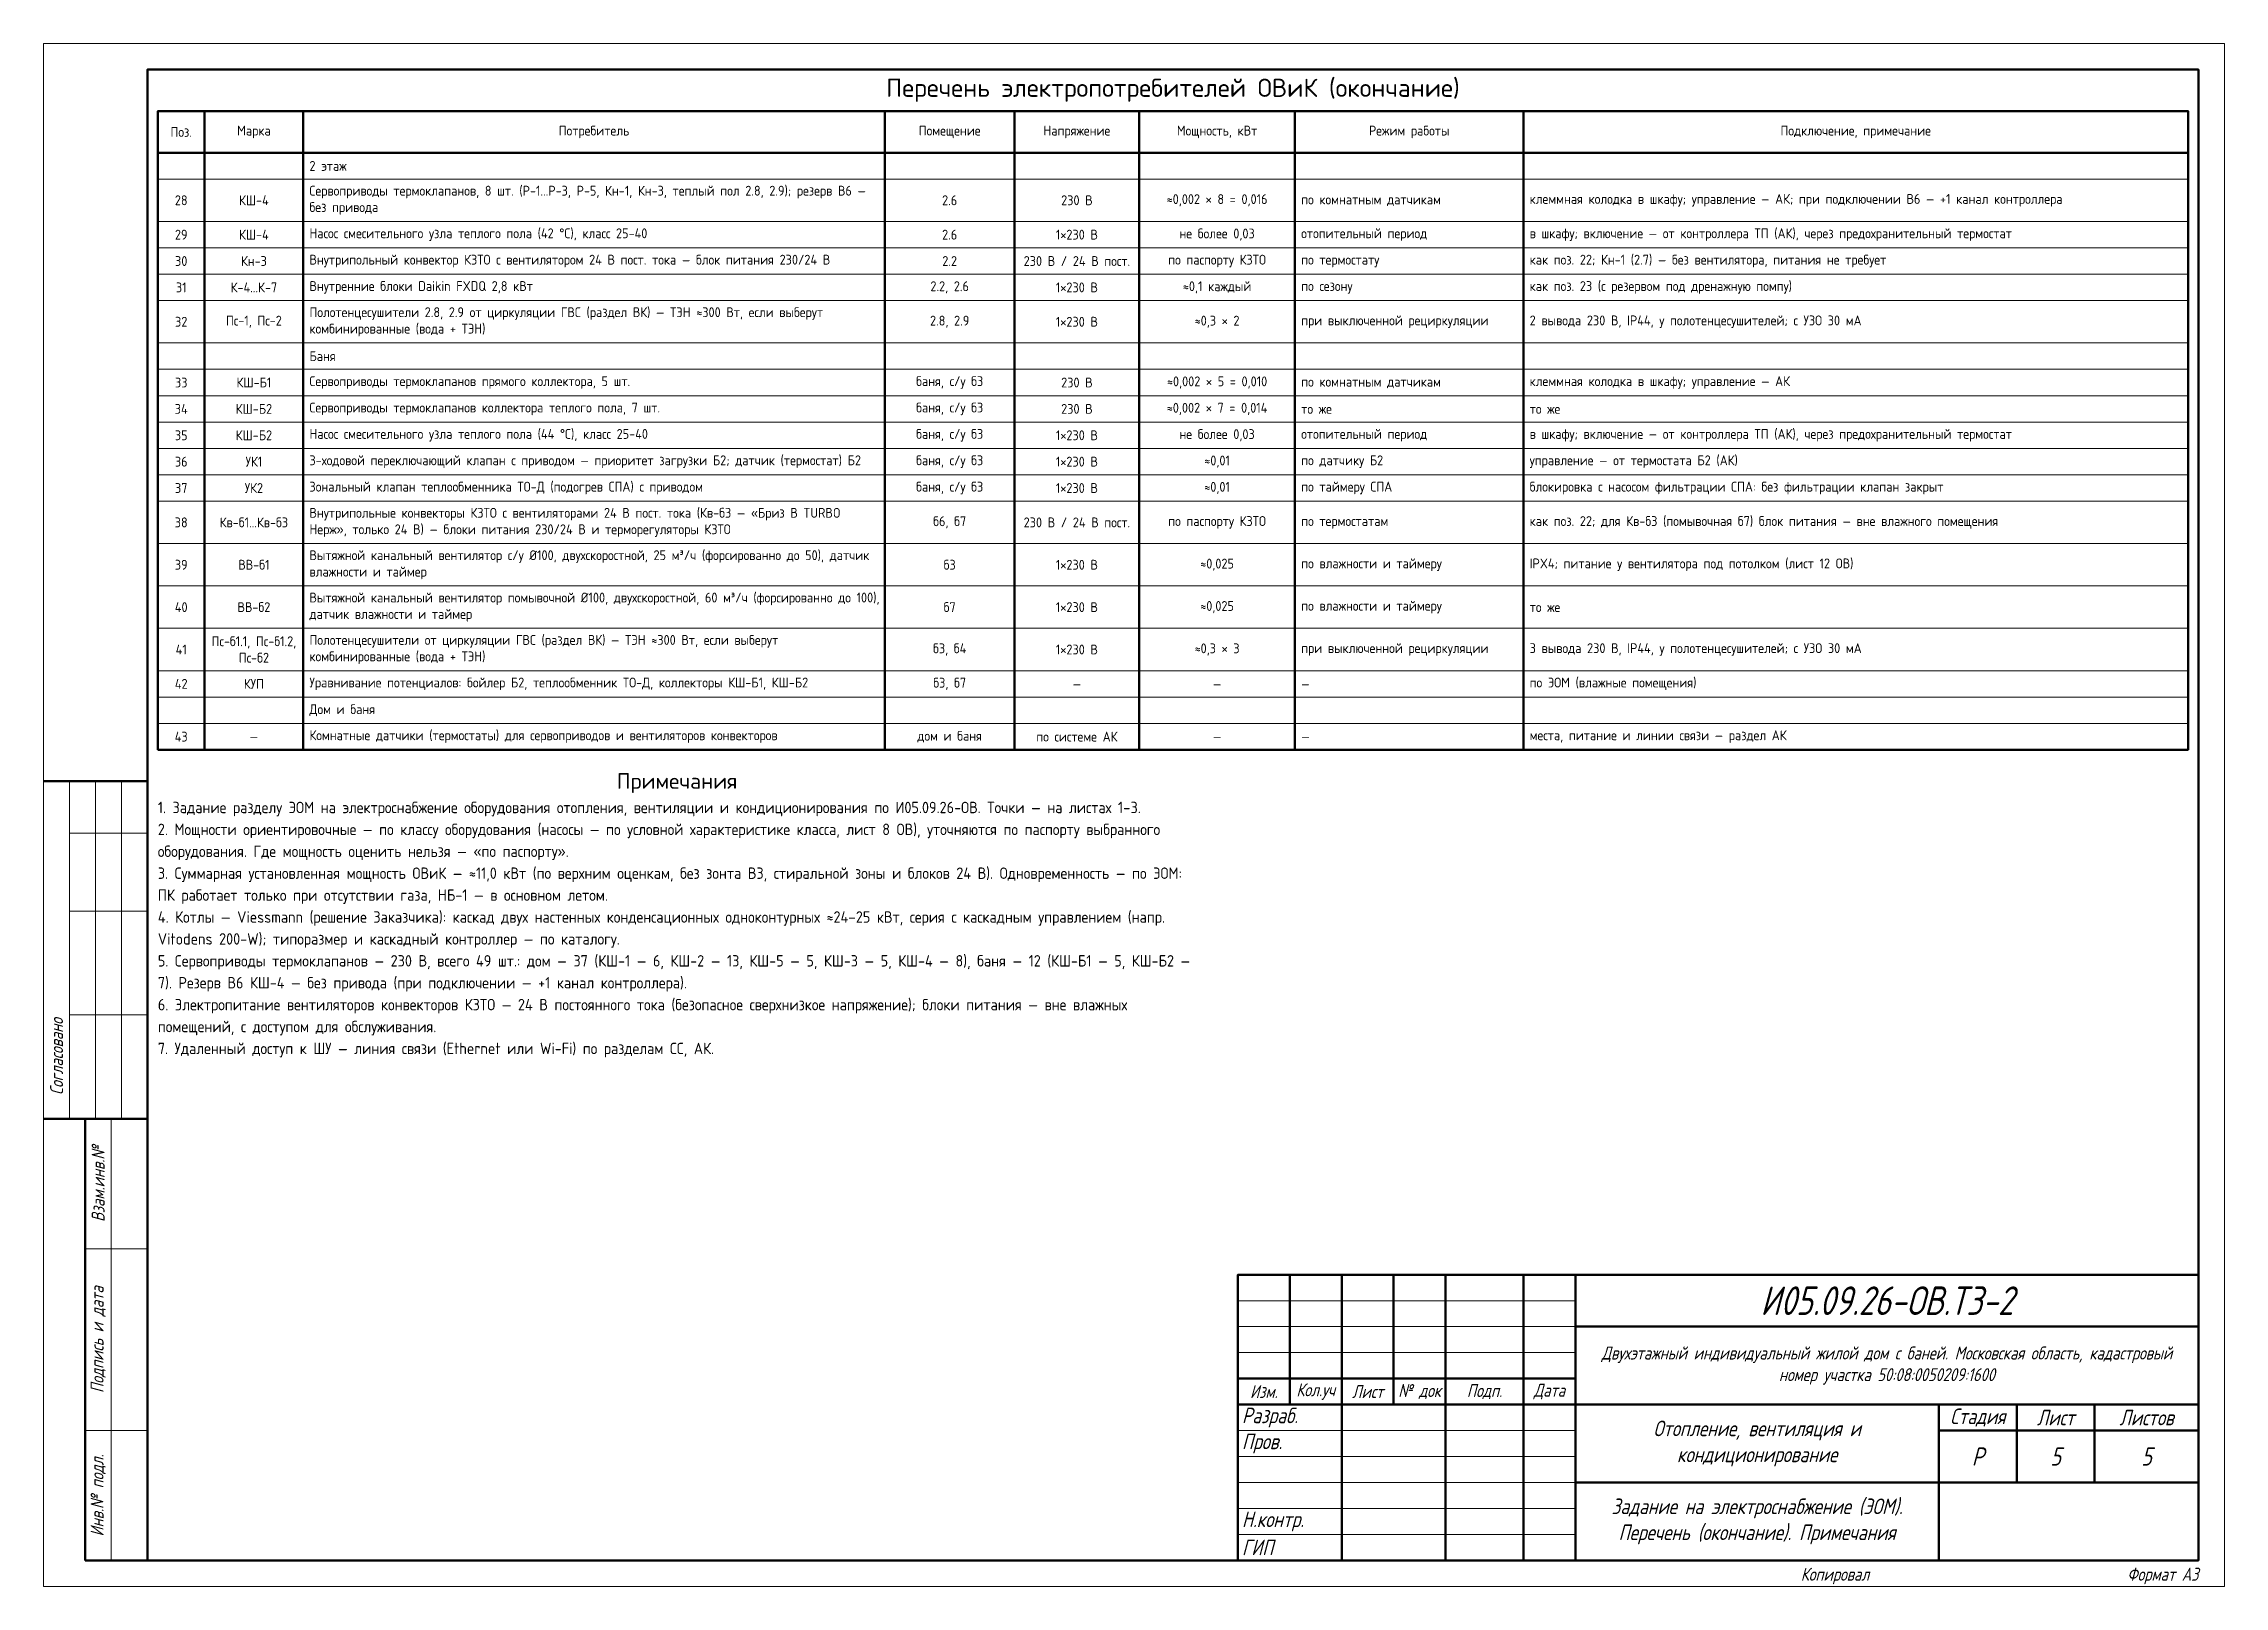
# Paper-space layout 'Лист 5' of a CAD drawing. Header units: millimetres. Extents: x 0 to 420, y 0 to 297.
import ezdxf
from ezdxf.enums import TextEntityAlignment as Align

# ---------------------------------------------------------------- set-up
doc = ezdxf.new("R2010")
doc.units = ezdxf.units.MM
for name, color, linetype, lineweight in [('Рамка', 7, 'Continuous', 50), ('Таблицы', 7, 'Continuous', 18), ('Текст', 7, 'Continuous', 18), ('Тонкие', 8, 'Continuous', 13)]:
    doc.layers.add(name, color=color, linetype=linetype, lineweight=lineweight)
doc.styles.add('GOST', font='isocpeur.ttf', dxfattribs={"width": 0.9})
doc.styles.add('GOST_I', font='isocpeur.ttf', dxfattribs={"width": 0.8})

psp = doc.layouts.new('Лист 5')

# ---------------------------------------------------------------- linework, layer by layer
at = {"layer": 'Рамка', "lineweight": 50}
for points in [[(20, 5), (415, 5), (415, 292), (20, 292)], [(230, 5), (415, 5), (415, 60), (230, 60)]]:
    psp.add_lwpolyline(points, close=True, dxfattribs=at)
at = {"layer": 'Таблицы', "lineweight": 50}
for p, q in [((31, 284), (31, 161.05)), ((50, 284), (50, 161.05)), ((162, 284), (162, 161.05)), ((187, 284), (187, 161.05)), ((211, 284), (211, 161.05)), ((241, 284), (241, 161.05)), ((285, 284), (285, 161.05)), ((22, 276), (413, 276)), ((0, 155), (20, 155)), ((0, 90), (20, 90)), ((8, 5), (8, 90)), ((240, 35), (240, 60)), ((250, 5), (250, 60)), ((260, 35), (260, 60)), ((270, 5), (270, 60)), ((285, 5), (285, 60)), ((295, 5), (295, 60)), ((295, 50), (415, 50)), ((230, 40), (295, 40)), ((230, 35), (415, 35)), ((365, 5), (365, 35)), ((380, 20), (380, 35)), ((395, 20), (395, 35)), ((365, 30), (415, 30)), ((295, 20), (415, 20)), ((8, 5), (20, 5))]:
    psp.add_line(p, q, dxfattribs=at)
at = {"layer": 'Таблицы', "lineweight": 18}
for p, q in [((22, 270.922), (413, 270.922)), ((22, 262.766), (413, 262.766)), ((22, 257.688), (413, 257.688)), ((22, 252.61), (413, 252.61)), ((22, 247.532), (413, 247.532)), ((22, 239.376), (413, 239.376)), ((22, 234.298), (413, 234.298)), ((22, 229.22), (413, 229.22)), ((22, 224.142), (413, 224.142)), ((22, 219.064), (413, 219.064)), ((22, 213.986), (413, 213.986)), ((22, 208.908), (413, 208.908)), ((22, 200.752), (413, 200.752)), ((22, 192.596), (413, 192.596)), ((22, 184.44), (413, 184.44)), ((22, 176.284), (413, 176.284)), ((22, 171.206), (413, 171.206)), ((22, 166.128), (413, 166.128)), ((22, 161.05), (413, 161.05)), ((230, 55), (295, 55)), ((230, 50), (295, 50)), ((230, 45), (295, 45)), ((230, 30), (295, 30)), ((230, 25), (295, 25)), ((230, 20), (295, 20)), ((230, 15), (295, 15)), ((230, 10), (295, 10))]:
    psp.add_line(p, q, dxfattribs=at)
at = {"layer": 'Таблицы'}
for p, q in [((5, 90), (5, 155)), ((10, 90), (10, 155)), ((15, 90), (15, 155)), ((5, 145), (20, 145)), ((5, 130), (20, 130)), ((5, 110), (20, 110)), ((13, 5), (13, 90)), ((8, 65), (20, 65)), ((8, 30), (20, 30))]:
    psp.add_line(p, q, dxfattribs=at)
at = {"layer": 'Таблицы', "lineweight": 50}
psp.add_lwpolyline([(22, 161.05), (413, 161.05), (413, 284), (22, 284)], close=True, dxfattribs=at)
at = {"layer": 'Тонкие'}
psp.add_lwpolyline([(0, 0), (420, 0), (420, 297), (0, 297)], close=True, dxfattribs=at)

# ---------------------------------------------------------------- texts
at = {"layer": 'Текст', "style": 'GOST'}
for s, height, p in [('Перечень электропотребителей ОВиК (окончание)', 3.5, (217.5, 288.5)), ('Примечания', 3, (122, 155.05))]:
    psp.add_text(s, height=height, dxfattribs=at).set_placement(p, align=Align.MIDDLE_CENTER)
at = {"layer": 'Текст'}
for s, insert, char_height, width, attachment_point, style in [('Поз.', (26.5, 280), 1.9, 7, 5, 'GOST'), ('Марка', (40.5, 280), 1.9, 17, 5, 'GOST'), ('Потребитель', (106, 280), 1.9, 110, 5, 'GOST'), ('Помещение', (174.5, 280), 1.9, 23, 5, 'GOST'), ('Напряжение', (199, 280), 1.9, 22, 5, 'GOST'), ('Мощность, кВт', (226, 280), 1.9, 28, 5, 'GOST'), ('Режим работы', (263, 280), 1.9, 42, 5, 'GOST'), ('Подключение, примечание', (349, 280), 1.9, 126, 5, 'GOST'), ('2 этаж', (51.2, 273.461), 1.9, 109.6, 4, 'GOST'), ('Сервоприводы термоклапанов, 8 шт. (Р-1...Р-3, Р-5, Кн-1, Кн-3, теплый пол 2.8, 2.9); резерв В6 — без привода', (51.2, 266.844), 1.9, 109.6, 4, 'GOST'), ('28', (26.5, 266.844), 1.9, 7, 5, 'GOST'), ('КШ-4', (40.5, 266.844), 1.9, 17, 5, 'GOST'), ('2.6', (174.5, 266.844), 1.9, 23, 5, 'GOST'), ('230 В', (199, 266.844), 1.9, 22, 5, 'GOST'), ('≈0,002 × 8 = 0,016', (226, 266.844), 1.9, 28, 5, 'GOST'), ('по комнатным датчикам', (242.2, 266.844), 1.9, 41.6, 4, 'GOST'), ('клеммная колодка в шкафу; управление — АК; при подключении В6 — +1 канал контроллера', (286.2, 266.844), 1.9, 125.6, 4, 'GOST'), ('29', (26.5, 260.227), 1.9, 7, 5, 'GOST'), ('КШ-4', (40.5, 260.227), 1.9, 17, 5, 'GOST'), ('Насос смесительного узла теплого пола (42 °С), класс 25-40', (51.2, 260.227), 1.9, 109.6, 4, 'GOST'), ('2.6', (174.5, 260.227), 1.9, 23, 5, 'GOST'), ('1×230 В', (199, 260.227), 1.9, 22, 5, 'GOST'), ('не более 0,03', (226, 260.227), 1.9, 28, 5, 'GOST'), ('отопительный период', (242.2, 260.227), 1.9, 41.6, 4, 'GOST'), ('в шкафу; включение — от контроллера ТП (АК), через предохранительный термостат', (286.2, 260.227), 1.9, 125.6, 4, 'GOST'), ('Внутрипольный конвектор КЗТО с вентилятором 24 В пост. тока — блок питания 230/24 В', (51.2, 255.149), 1.9, 109.6, 4, 'GOST'), ('по паспорту КЗТО', (226, 255.149), 1.9, 28, 5, 'GOST'), ('как поз. 22; Кн-1 (2.7) — без вентилятора, питания не требует', (286.2, 255.149), 1.9, 125.6, 4, 'GOST'), ('30', (26.5, 255.149), 1.9, 7, 5, 'GOST'), ('Кн-3', (40.5, 255.149), 1.9, 17, 5, 'GOST'), ('2.2', (174.5, 255.149), 1.9, 23, 5, 'GOST'), ('230 В / 24 В пост.', (199, 255.149), 1.9, 22, 5, 'GOST'), ('по термостату', (242.2, 255.149), 1.9, 41.6, 4, 'GOST'), ('31', (26.5, 250.071), 1.9, 7, 5, 'GOST'), ('К-4...К-7', (40.5, 250.071), 1.9, 17, 5, 'GOST'), ('Внутренние блоки Daikin FXDQ 2,8 кВт', (51.2, 250.071), 1.9, 109.6, 4, 'GOST'), ('2.2, 2.6', (174.5, 250.071), 1.9, 23, 5, 'GOST'), ('1×230 В', (199, 250.071), 1.9, 22, 5, 'GOST'), ('≈0,1 каждый', (226, 250.071), 1.9, 28, 5, 'GOST'), ('по сезону', (242.2, 250.071), 1.9, 41.6, 4, 'GOST'), ('как поз. 23 (с резервом под дренажную помпу)', (286.2, 250.071), 1.9, 125.6, 4, 'GOST'), ('32', (26.5, 243.454), 1.9, 7, 5, 'GOST'), ('Пс-1, Пс-2', (40.5, 243.454), 1.9, 17, 5, 'GOST'), ('Полотенцесушители 2.8, 2.9 от циркуляции ГВС (раздел ВК) — ТЭН ≈300 Вт, если выберут комбинированные (вода + ТЭН)', (51.2, 243.454), 1.9, 109.6, 4, 'GOST'), ('2.8, 2.9', (174.5, 243.454), 1.9, 23, 5, 'GOST'), ('1×230 В', (199, 243.454), 1.9, 22, 5, 'GOST'), ('≈0,3 × 2', (226, 243.454), 1.9, 28, 5, 'GOST'), ('при выключенной рециркуляции', (242.2, 243.454), 1.9, 41.6, 4, 'GOST'), ('2 вывода 230 В, IP44, у полотенцесушителей; с УЗО 30 мА', (286.2, 243.454), 1.9, 125.6, 4, 'GOST'), ('Баня', (51.2, 236.837), 1.9, 109.6, 4, 'GOST'), ('33', (26.5, 231.759), 1.9, 7, 5, 'GOST'), ('КШ-Б1', (40.5, 231.759), 1.9, 17, 5, 'GOST'), ('Сервоприводы термоклапанов прямого коллектора, 5 шт.', (51.2, 231.759), 1.9, 109.6, 4, 'GOST'), ('баня, с/у б3', (174.5, 231.759), 1.9, 23, 5, 'GOST'), ('230 В', (199, 231.759), 1.9, 22, 5, 'GOST'), ('≈0,002 × 5 = 0,010', (226, 231.759), 1.9, 28, 5, 'GOST'), ('по комнатным датчикам', (242.2, 231.759), 1.9, 41.6, 4, 'GOST'), ('клеммная колодка в шкафу; управление — АК', (286.2, 231.759), 1.9, 125.6, 4, 'GOST'), ('34', (26.5, 226.681), 1.9, 7, 5, 'GOST'), ('КШ-Б2', (40.5, 226.681), 1.9, 17, 5, 'GOST'), ('Сервоприводы термоклапанов коллектора теплого пола, 7 шт.', (51.2, 226.681), 1.9, 109.6, 4, 'GOST'), ('баня, с/у б3', (174.5, 226.681), 1.9, 23, 5, 'GOST'), ('230 В', (199, 226.681), 1.9, 22, 5, 'GOST'), ('≈0,002 × 7 = 0,014', (226, 226.681), 1.9, 28, 5, 'GOST'), ('то же', (242.2, 226.681), 1.9, 41.6, 4, 'GOST'), ('то же', (286.2, 226.681), 1.9, 125.6, 4, 'GOST'), ('Насос смесительного узла теплого пола (44 °С), класс 25-40', (51.2, 221.603), 1.9, 109.6, 4, 'GOST'), ('баня, с/у б3', (174.5, 221.603), 1.9, 23, 5, 'GOST'), ('не более 0,03', (226, 221.603), 1.9, 28, 5, 'GOST'), ('отопительный период', (242.2, 221.603), 1.9, 41.6, 4, 'GOST'), ('в шкафу; включение — от контроллера ТП (АК), через предохранительный термостат', (286.2, 221.603), 1.9, 125.6, 4, 'GOST'), ('35', (26.5, 221.603), 1.9, 7, 5, 'GOST'), ('КШ-Б2', (40.5, 221.603), 1.9, 17, 5, 'GOST'), ('1×230 В', (199, 221.603), 1.9, 22, 5, 'GOST'), ('36', (26.5, 216.525), 1.9, 7, 5, 'GOST'), ('УК1', (40.5, 216.525), 1.9, 17, 5, 'GOST'), ('3-ходовой переключающий клапан с приводом — приоритет загрузки Б2; датчик (термостат) Б2', (51.2, 216.525), 1.9, 109.6, 4, 'GOST'), ('баня, с/у б3', (174.5, 216.525), 1.9, 23, 5, 'GOST'), ('1×230 В', (199, 216.525), 1.9, 22, 5, 'GOST'), ('≈0,01', (226, 216.525), 1.9, 28, 5, 'GOST'), ('по датчику Б2', (242.2, 216.525), 1.9, 41.6, 4, 'GOST'), ('управление — от термостата Б2 (АК)', (286.2, 216.525), 1.9, 125.6, 4, 'GOST'), ('37', (26.5, 211.447), 1.9, 7, 5, 'GOST'), ('УК2', (40.5, 211.447), 1.9, 17, 5, 'GOST'), ('Зональный клапан теплообменника ТО-Д (подогрев СПА) с приводом', (51.2, 211.447), 1.9, 109.6, 4, 'GOST'), ('баня, с/у б3', (174.5, 211.447), 1.9, 23, 5, 'GOST'), ('1×230 В', (199, 211.447), 1.9, 22, 5, 'GOST'), ('≈0,01', (226, 211.447), 1.9, 28, 5, 'GOST'), ('по таймеру СПА', (242.2, 211.447), 1.9, 41.6, 4, 'GOST'), ('блокировка с насосом фильтрации СПА: без фильтрации клапан закрыт', (286.2, 211.447), 1.9, 125.6, 4, 'GOST'), ('Внутрипольные конвекторы КЗТО с вентиляторами 24 В пост. тока (Кв-б3 — «Бриз В TURBO Нерж», только 24 В) — блоки питания 230/24 В и терморегуляторы КЗТО', (51.2, 204.83), 1.9, 109.6, 4, 'GOST'), ('б6, б7', (174.5, 204.83), 1.9, 23, 5, 'GOST'), ('по паспорту КЗТО', (226, 204.83), 1.9, 28, 5, 'GOST'), ('как поз. 22; для Кв-б3 (помывочная б7) блок питания — вне влажного помещения', (286.2, 204.83), 1.9, 125.6, 4, 'GOST'), ('38', (26.5, 204.83), 1.9, 7, 5, 'GOST'), ('Кв-б1...Кв-б3', (40.5, 204.83), 1.9, 17, 5, 'GOST'), ('230 В / 24 В пост.', (199, 204.83), 1.9, 22, 5, 'GOST'), ('по термостатам', (242.2, 204.83), 1.9, 41.6, 4, 'GOST'), ('39', (26.5, 196.674), 1.9, 7, 5, 'GOST'), ('ВВ-б1', (40.5, 196.674), 1.9, 17, 5, 'GOST'), ('Вытяжной канальный вентилятор с/у Ø100, двухскоростной, 25 м³/ч (форсированно до 50), датчик влажности и таймер', (51.2, 196.674), 1.9, 109.6, 4, 'GOST'), ('б3', (174.5, 196.674), 1.9, 23, 5, 'GOST'), ('1×230 В', (199, 196.674), 1.9, 22, 5, 'GOST'), ('≈0,025', (226, 196.674), 1.9, 28, 5, 'GOST'), ('по влажности и таймеру', (242.2, 196.674), 1.9, 41.6, 4, 'GOST'), ('IPX4; питание у вентилятора под потолком (лист 12 ОВ)', (286.2, 196.674), 1.9, 125.6, 4, 'GOST'), ('40', (26.5, 188.518), 1.9, 7, 5, 'GOST'), ('ВВ-б2', (40.5, 188.518), 1.9, 17, 5, 'GOST'), ('Вытяжной канальный вентилятор помывочной Ø100, двухскоростной, 60 м³/ч (форсированно до 100), датчик влажности и таймер', (51.2, 188.518), 1.9, 109.6, 4, 'GOST'), ('б7', (174.5, 188.518), 1.9, 23, 5, 'GOST'), ('1×230 В', (199, 188.518), 1.9, 22, 5, 'GOST'), ('≈0,025', (226, 188.518), 1.9, 28, 5, 'GOST'), ('по влажности и таймеру', (242.2, 188.518), 1.9, 41.6, 4, 'GOST'), ('то же', (286.2, 188.518), 1.9, 125.6, 4, 'GOST'), ('41', (26.5, 180.362), 1.9, 7, 5, 'GOST'), ('Пс-б1.1, Пс-б1.2, Пс-б2', (40.5, 180.362), 1.9, 17, 5, 'GOST'), ('Полотенцесушители от циркуляции ГВС (раздел ВК) — ТЭН ≈300 Вт, если выберут комбинированные (вода + ТЭН)', (51.2, 180.362), 1.9, 109.6, 4, 'GOST'), ('б3, б4', (174.5, 180.362), 1.9, 23, 5, 'GOST'), ('1×230 В', (199, 180.362), 1.9, 22, 5, 'GOST'), ('≈0,3 × 3', (226, 180.362), 1.9, 28, 5, 'GOST'), ('при выключенной рециркуляции', (242.2, 180.362), 1.9, 41.6, 4, 'GOST'), ('3 вывода 230 В, IP44, у полотенцесушителей; с УЗО 30 мА', (286.2, 180.362), 1.9, 125.6, 4, 'GOST'), ('42', (26.5, 173.745), 1.9, 7, 5, 'GOST'), ('КУП', (40.5, 173.745), 1.9, 17, 5, 'GOST'), ('Уравнивание потенциалов: бойлер Б2, теплообменник ТО-Д, коллекторы КШ-Б1, КШ-Б2', (51.2, 173.745), 1.9, 109.6, 4, 'GOST'), ('б3, б7', (174.5, 173.745), 1.9, 23, 5, 'GOST'), ('—', (199, 173.745), 1.9, 22, 5, 'GOST'), ('—', (226, 173.745), 1.9, 28, 5, 'GOST'), ('—', (242.2, 173.745), 1.9, 41.6, 4, 'GOST'), ('по ЭОМ (влажные помещения)', (286.2, 173.745), 1.9, 125.6, 4, 'GOST'), ('Дом и баня', (51.2, 168.667), 1.9, 109.6, 4, 'GOST'), ('43', (26.5, 163.589), 1.9, 7, 5, 'GOST'), ('Комнатные датчики (термостаты) для сервоприводов и вентиляторов конвекторов', (51.2, 163.589), 1.9, 109.6, 4, 'GOST'), ('дом и баня', (174.5, 163.589), 1.9, 23, 5, 'GOST'), ('по системе АК', (199, 163.589), 1.9, 22, 5, 'GOST'), ('места, питание и линии связи — раздел АК', (286.2, 163.589), 1.9, 125.6, 4, 'GOST'), ('—', (40.5, 163.589), 1.9, 17, 5, 'GOST'), ('—', (226, 163.589), 1.9, 28, 5, 'GOST'), ('—', (242.2, 163.589), 1.9, 41.6, 4, 'GOST'), ('{\\W0.8;\\Q15;Двухэтажный индивидуальный жилой дом с баней. Московская область, кадастровый номер участка 50:08:0050209:1600}', (355, 42.5), 2.5, 116, 5, 'GOST_I'), ('{\\W0.8;\\Q15;Отопление, вентиляция и кондиционирование}', (330, 27.5), 3, 66, 5, 'GOST_I'), ('{\\W0.8;\\Q15;Задание на электроснабжение (ЭОМ). Перечень (окончание). Примечания}', (330, 12.5), 3, 66, 5, 'GOST_I')]:
    psp.add_mtext(s, dxfattribs=dict(at, insert=insert, char_height=char_height, width=width, attachment_point=attachment_point, style=style))
at = {"layer": 'Текст', "insert": (22, 151.05), "char_height": 2.2, "width": 200, "attachment_point": 1, "line_spacing_factor": 1.15, "style": 'GOST'}
psp.add_mtext('1. Задание разделу ЭОМ на электроснабжение оборудования отопления, вентиляции и кондиционирования по И05.09.26-ОВ. Точки — на листах 1–3.\\P2. Мощности ориентировочные — по классу оборудования (насосы — по условной характеристике класса, лист 8 ОВ), уточняются по паспорту выбранного оборудования. Где мощность оценить нельзя — «по паспорту».\\P3. Суммарная установленная мощность ОВиК — ≈11,0 кВт (по верхним оценкам, без зонта ВЗ, стиральной зоны и блоков 24 В). Одновременность — по ЭОМ: ПК работает только при отсутствии газа, НБ-1 — в основном летом.\\P4. Котлы — Viessmann (решение Заказчика): каскад двух настенных конденсационных одноконтурных ≈24–25 кВт, серия с каскадным управлением (напр. Vitodens 200-W); типоразмер и каскадный контроллер — по каталогу.\\P5. Сервоприводы термоклапанов — 230 В, всего 49 шт.: дом — 37 (КШ-1 — 6, КШ-2 — 13, КШ-5 — 5, КШ-3 — 5, КШ-4 — 8), баня — 12 (КШ-Б1 — 5, КШ-Б2 — 7). Резерв В6 КШ-4 — без привода (при подключении — +1 канал контроллера).\\P6. Электропитание вентиляторов конвекторов КЗТО — 24 В постоянного тока (безопасное сверхнизкое напряжение); блоки питания — вне влажных помещений, с доступом для обслуживания.\\P7. Удаленный доступ к ШУ — линия связи (Ethernet или Wi-Fi) по разделам СС, АК.', dxfattribs=at)
at = {"layer": 'Текст', "char_height": 2.5, "attachment_point": 5, "rotation": 90, "style": 'GOST_I'}
for s, insert in [('{\\W0.8;\\Q15;Согласовано}', (2.5, 102)), ('{\\W0.8;\\Q15;Взам.инв.№}', (10.5, 77.5)), ('{\\W0.8;\\Q15;Подпись и дата}', (10.5, 47.5)), ('{\\W0.8;\\Q15;Инв.№ подл.}', (10.5, 17.5))]:
    psp.add_mtext(s, dxfattribs=dict(at, insert=insert))
at = {"layer": 'Текст', "style": 'GOST_I'}
for s, insert, char_height, attachment_point in [('{\\W0.8;\\Q15;И05.09.26-ОВ.ТЗ-2}', (355, 55), 5.5, 5), ('{\\W0.8;\\Q15;Изм.}', (235, 37.5), 2.5, 5), ('{\\W0.8;\\Q15;Кол.уч}', (245, 37.5), 2.5, 5), ('{\\W0.8;\\Q15;Лист}', (255, 37.5), 2.5, 5), ('{\\W0.8;\\Q15;№ док}', (265, 37.5), 2.5, 5), ('{\\W0.8;\\Q15;Подп.}', (277.5, 37.5), 2.5, 5), ('{\\W0.8;\\Q15;Дата}', (290, 37.5), 2.5, 5), ('{\\W0.8;\\Q15;Разраб.}', (230.8, 32.5), 3, 4), ('{\\W0.8;\\Q15;Стадия}', (372.5, 32.5), 3, 5), ('{\\W0.8;\\Q15;Лист}', (387.5, 32.5), 3, 5), ('{\\W0.8;\\Q15;Листов}', (405, 32.5), 3, 5), ('{\\W0.8;\\Q15;Пров.}', (230.8, 27.5), 3, 4), ('{\\W0.8;\\Q15;}', (250.8, 32.5), 3, 4), ('{\\W0.8;\\Q15;}', (285.6, 32.5), 3, 4), ('{\\W0.8;\\Q15;}', (250.8, 27.5), 3, 4), ('{\\W0.8;\\Q15;}', (285.6, 27.5), 3, 4), ('{\\W0.8;\\Q15;Р}', (372.5, 25), 3.5, 5), ('{\\W0.8;\\Q15;5}', (387.5, 25), 3.5, 5), ('{\\W0.8;\\Q15;5}', (405, 25), 3.5, 5), ('{\\W0.8;\\Q15;Н.контр.}', (230.8, 12.5), 3, 4), ('{\\W0.8;\\Q15;ГИП}', (230.8, 7.5), 3, 4), ('{\\W0.8;\\Q15;}', (250.8, 12.5), 3, 4), ('{\\W0.8;\\Q15;}', (285.6, 12.5), 3, 4), ('{\\W0.8;\\Q15;}', (250.8, 7.5), 3, 4), ('{\\W0.8;\\Q15;}', (285.6, 7.5), 3, 4), ('{\\W0.8;\\Q15;Копировал}', (345, 2), 2.5, 5), ('{\\W0.8;\\Q15;Формат А3}', (415, 2), 2.5, 6)]:
    psp.add_mtext(s, dxfattribs=dict(at, insert=insert, char_height=char_height, attachment_point=attachment_point))

doc.saveas('drawing.dxf')
